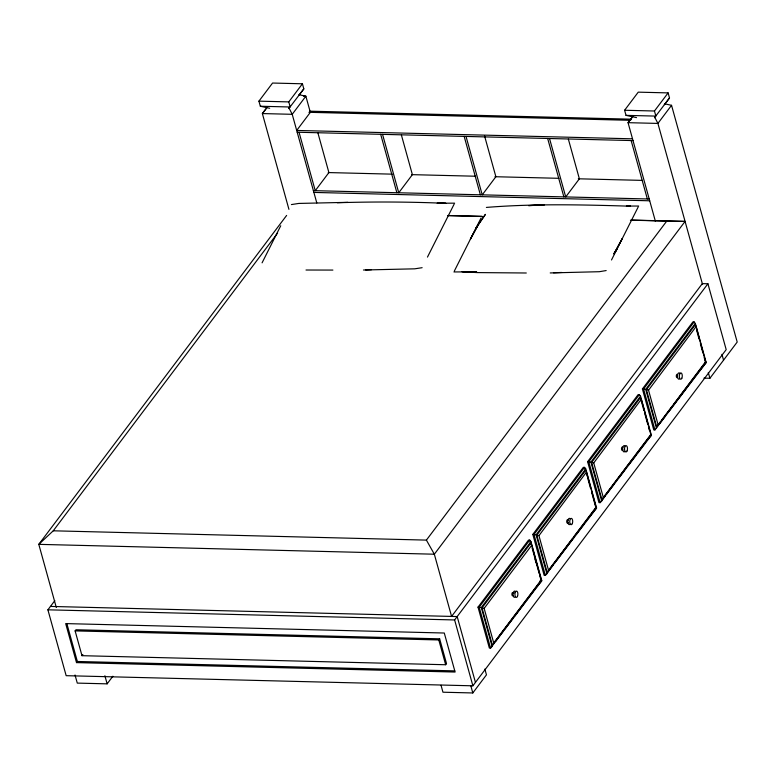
<?xml version="1.0" encoding="UTF-8"?>
<svg xmlns="http://www.w3.org/2000/svg" width="776" height="776" viewBox="0 0 776 776"><rect width="100%" height="100%" fill="white"/><g stroke="black" fill="none" stroke-linecap="round" stroke-linejoin="round"><path stroke-width="1.16" d="M531.667 544.849L541.231 579.944A3.104 0.563 7 0 1 541.493 580.108L492.343 645.108L482.012 607.88L530.774 543.171L531.638 545.353L484.146 608.384L493.74 642.984A3.104 2.687 -64.3 0 1 493.565 643.721L492.343 645.108M596.026 507.223L548.535 570.253A3.104 2.687 -64.3 0 1 548.36 570.99L547.138 572.378L536.817 535.149L585.57 470.44L586.355 471.43L596.026 507.223A3.104 0.563 7 0 1 596.288 507.378L574.065 536.643M650.822 434.492L603.33 497.523A3.104 2.687 -64.3 0 1 603.156 498.26L601.933 499.657L591.613 462.418L640.365 397.71L641.151 398.699L650.822 434.492A3.104 0.563 7 0 1 651.083 434.657L635.408 455.221M705.627 361.761L658.126 424.792A3.104 2.687 -64.3 0 1 657.961 425.529L656.729 426.926L646.408 389.688L695.16 324.979L695.946 325.969L705.627 361.761A3.104 0.563 7 0 1 705.879 361.926L685.111 389.261M262.075 262.841L280.747 225.758M427.469 257.089L454.144 204.127M454.377 270.979L481.052 218.007M611.507 259.97L638.182 206.998M613.971 253.83L622.177 238.775L613.971 253.83L616.842 249.377L614.252 253.18M269.679 108.271L260.338 106.244L258.922 101.152L272.57 83.042L302.427 83.789L303.833 88.881L288.808 108.591M265.78 109.038L262.366 113.568L288.934 209.355M260.338 106.244L290.185 106.991L288.779 101.898L302.427 83.789M310.342 112.336L296.694 130.446L632.527 138.817M286.625 215.427L38.8 544.354L56.308 607.492M631.858 220.083L685.072 221.412L434.337 554.21L38.8 544.354L53.253 530.803L277.604 233.052M451.584 616.416L702.328 283.618L707.925 283.764L726.19 349.627L472.885 685.819L66.164 675.683L47.899 609.82L54.824 600.624M75.117 630.898L75.97 629.763L439.643 638.823L446.52 663.606L445.666 664.741L81.994 655.681L75.117 630.898L438.789 639.957L439.643 638.823M76.504 662.617L65.688 623.594L444.279 633.022L455.105 672.045L76.504 662.617L77.358 661.482L66.852 623.603M81.994 655.681L82.848 654.546M75.029 674.994L77.28 683.103L107.127 683.85L112.879 676.226M636.533 117.632L626.019 115.362L624.602 110.26L638.25 92.15L668.107 92.897L669.513 97.989L654.488 117.709M632.828 116.342L628.046 122.676L655.4 221.296M626.019 115.362L655.865 116.099L654.459 111.007L668.107 92.897M664.537 103.79L671.541 105.313L657.903 123.423L702.581 284.55M53.253 530.803L426.402 540.106L666.768 221.073L685.072 221.412M472.885 685.819L454.62 619.956L707.925 283.764M478.016 607.133L528.543 540.067L529.717 540.096L530.959 541.658L541.793 580.739L490.539 648.106L489.365 648.076L478.016 607.133L481.314 607.54L530.959 541.658M532.811 534.412L583.339 467.336L584.512 467.365L585.754 468.927L596.589 508.008L545.334 575.375L544.16 575.346L532.811 534.412L536.119 534.809L585.754 468.927M587.607 461.681L638.144 394.615L639.317 394.644L640.549 396.196L651.394 435.278L600.139 502.654L598.965 502.625L587.607 461.681L590.914 462.079L640.549 396.196M642.402 388.951L692.939 321.885L694.113 321.914L695.345 323.466L706.189 362.547L654.934 429.923L653.761 429.894L642.402 388.951L645.71 389.358L695.345 323.466M639.317 394.644L588.78 461.71L600.139 502.654L605.183 495.942M694.113 321.914L643.576 388.98L654.934 429.923M548.535 570.253L538.942 535.653L586.462 472.128M603.33 497.523L593.737 462.933L641.257 399.397M658.126 424.792L648.532 390.202L696.053 326.667M493.74 642.984L541.231 579.944M547.138 572.378L548.593 570.447M550.048 568.517L572.61 538.573M601.933 499.657L622.313 472.613M623.768 470.673L633.953 457.151M656.729 426.926L660.366 422.095M661.831 420.165L672.016 406.643M673.471 404.713L683.656 391.191M491.984 646.195L490.539 648.106L479.19 607.162L529.717 540.096L530.6 543.268M495.592 641.403L503.537 630.859M504.982 628.948L512.917 618.404M514.362 616.493L525.187 602.118M526.632 600.197L533.131 591.574M536.022 587.742L541.793 580.739M553.278 564.841L545.334 575.375L533.985 534.441L584.512 467.365L585.104 469.48M554.724 562.92L574.211 537.05M576.374 534.179L584.318 523.635M587.927 518.853L596.589 508.008M606.628 494.031L614.573 483.487M618.899 477.735L624.68 470.072M628.288 465.28L636.233 454.746M637.668 452.825L645.613 442.291M647.058 440.37L651.394 435.278M659.26 424.171L665.042 416.508M668.65 411.716L676.585 401.182M678.03 399.262L685.974 388.718M687.42 386.807L696.082 375.312M697.527 373.392L706.189 362.547M441.03 685.266L442.96 692.211L472.807 692.958L486.455 674.848L484.855 669.058M703.939 378.125L709.904 378.271L737.2 342.051L671.541 105.313M266.818 107.835L262.366 113.568L292.222 114.314L305.86 96.195L298.857 94.682M299.381 94.614L303.833 88.881M632.498 116.943L628.046 122.676L657.903 123.423L654.614 116.963M664.324 104.673L669.513 97.989M486.387 207.415C534.218 203.564 582.543 204.709 630.519 206.212L627.144 206.183M606.172 270.562L599.295 271.707L550.223 272.939M291.417 204.573L298.808 203.428L347.9 202.332M422.134 267.691L414.733 268.826L363.459 270.009M544.519 204.922L528.582 205.601L539.058 205.184M337.337 202.749C373.518 201.614 409.776 201.779 445.938 203.341L437.47 203.283M365.641 269.932L371.51 269.689M553.501 272.793L561.64 272.463M437.189 203.215L454.62 203.166M626.407 206.076L638.667 206.038M453.902 271.94L476.668 271.872L462.05 271.765M332.894 270.077L306.006 270.019M526.303 272.997L477.182 272.589L463.214 271.833M303.474 96.137L305.86 96.195L310.39 112.53M258.922 101.152L288.779 101.898M624.602 110.26L654.459 111.007M309.779 111.172L631.509 119.184M308.926 112.307L630.655 120.319M297.189 132.23L633.022 140.592M328.238 172.563L392.268 174.154M411.59 174.639L475.62 176.23M494.952 176.715L558.972 178.315M578.304 178.79L642.324 180.391M313.388 190.644L649.221 199.005M313.882 192.419L649.706 200.79M447.995 215.505L481.867 216.349M447.49 215.612L482.623 216.494M630.422 220.171L666.768 221.073M539.902 581.011L541.076 581.04M50.459 606.425L457.18 616.561L475.445 682.414M47.899 609.82L454.62 619.956M77.358 661.482L454.746 670.881M646.408 389.688L648.115 390.037A3.104 0.563 7 0 1 648.532 390.202M591.613 462.418L593.31 462.758A3.104 0.563 7 0 1 593.737 462.933M536.817 535.149L538.515 535.488A3.104 0.563 7 0 1 538.942 535.653M482.012 607.88L483.72 608.219A3.104 0.563 7 0 1 484.146 608.384M426.402 540.106L434.337 554.21L451.525 616.192M288.934 107.854L292.222 114.314L316.802 202.943M721.932 354.331L723.552 360.161M696.489 329.771L699.06 339.044M700.35 343.681L702.92 352.944M704.201 357.581L705.491 362.217M708.304 372.48L709.904 378.271M631.15 140.553L647.349 198.966M645.71 389.358L656.544 428.439M640.365 397.71L643.944 410.611M644.584 412.929L647.795 424.511M648.445 426.829L649.405 430.311M568.352 139.098L579.371 178.819L565.723 196.929L549.524 138.516M547.662 138.468L563.861 196.881M590.914 462.079L601.749 501.16M586.258 472.914L587.219 476.386M587.859 478.705L590.429 487.978M591.719 492.615L595.89 507.669M484.544 135.849L495.883 176.734L482.235 194.854L466.036 136.44M464.174 136.392L480.373 194.805M536.119 534.809L546.954 573.891M530.774 543.171L531.133 544.48M532.103 547.963L535.314 559.544M535.954 561.863L539.174 573.445M539.815 575.763L540.775 579.236M535.042 559.292L535.993 562.726M401.376 134.937L412.386 174.658L398.748 192.768L382.549 134.355M380.676 134.306L396.875 192.72M481.314 607.54L492.159 646.621M317.888 132.861L328.898 172.582L315.25 190.692L299.051 132.279M470.886 686.013L472.807 692.958M438.789 639.957L445.666 664.741M104.886 675.741L107.127 683.85M677.283 377.563A1.659 0.776 -88.6 0 1 676.303 376.05A1.659 0.776 -88.6 0 1 677.283 374.362M679.33 379.047A3.162 1.474 -88.6 0 1 677.516 375.341A3.162 1.474 -88.6 0 1 679.989 373.692M622.827 449.837A1.659 0.776 -88.6 0 1 621.731 449.935A1.659 0.776 -88.6 0 1 621.731 447.587A1.659 0.776 -88.6 0 1 622.827 447.48M624.884 451.428A3.162 1.474 -88.6 0 1 622.672 448.887A3.162 1.474 -88.6 0 1 624.884 445.948M568.032 522.558A1.659 0.776 -88.6 0 1 566.936 522.665A1.659 0.776 -88.6 0 1 566.936 520.318A1.659 0.776 -88.6 0 1 568.032 520.211M570.088 524.159A3.162 1.474 -88.6 0 1 567.877 521.617A3.162 1.474 -88.6 0 1 570.088 518.678M513.082 595.57A1.659 0.776 -88.6 0 1 512.014 595.056A1.659 0.776 -88.6 0 1 512.296 592.767A1.659 0.776 -88.6 0 1 513.363 593.271M514.934 597.229A3.162 1.474 -88.6 0 1 513.13 593.524A3.162 1.474 -88.6 0 1 515.594 591.884M514.003 593.087A1.659 0.776 -88.6 0 1 514.168 592.806M472.623 234.886L470.382 239.202L478.588 224.148L485.427 214.341L475.717 228.61L478.588 224.148L472.623 234.886M681.852 378.213A3.162 1.474 -88.6 0 0 681.192 372.984A3.162 1.474 -88.6 0 0 679.378 377.02A3.162 1.474 -88.6 0 0 681.852 378.213M627.057 450.943A3.162 1.474 -88.6 0 0 626.397 445.715A3.162 1.474 -88.6 0 0 624.583 449.75A3.162 1.474 -88.6 0 0 627.057 450.943M572.261 523.674A3.162 1.474 -88.6 0 0 571.602 518.446A3.162 1.474 -88.6 0 0 569.788 522.481A3.162 1.474 -88.6 0 0 572.261 523.674M517.466 596.395A3.162 1.474 -88.6 0 0 516.797 591.167A3.162 1.474 -88.6 0 0 514.992 595.211A3.162 1.474 -88.6 0 0 517.466 596.395"/></g></svg>
